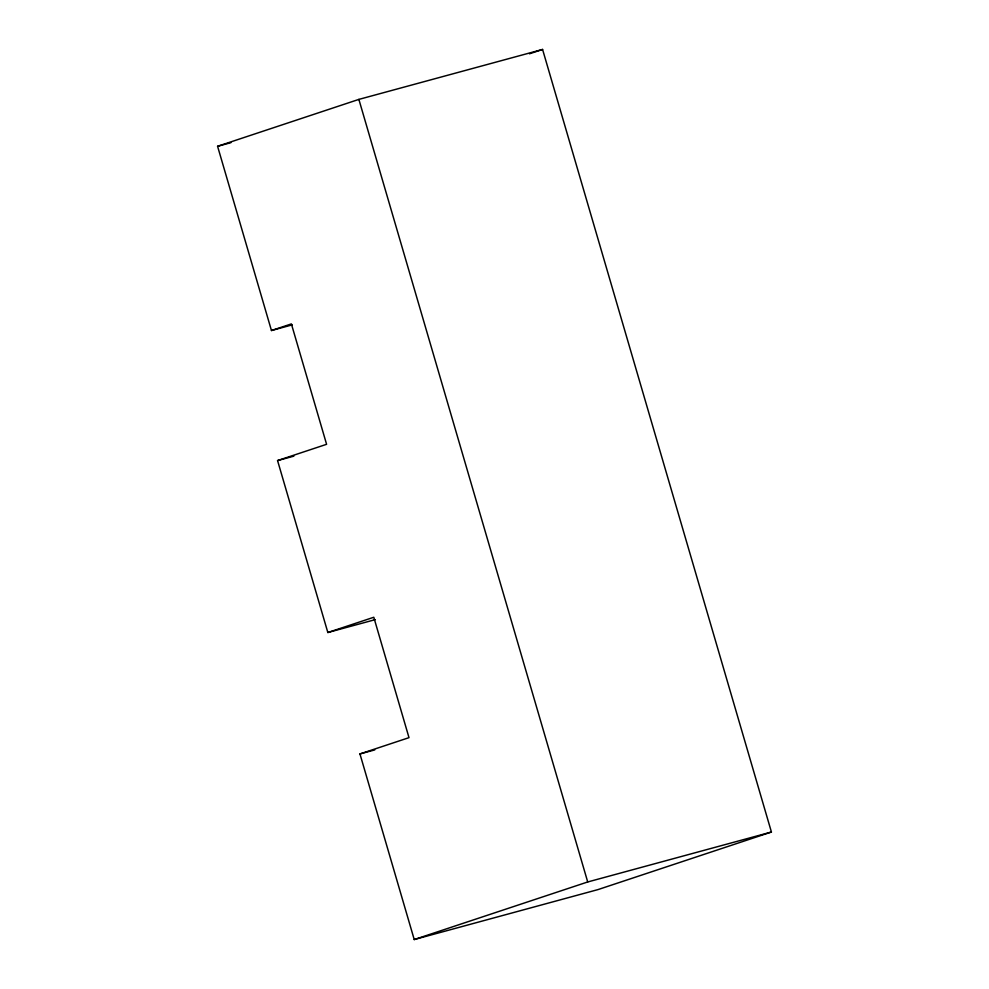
<?xml version="1.0" encoding="UTF-8"?>
<svg xmlns="http://www.w3.org/2000/svg" width="989" height="989" viewBox="0 0 989 989"><rect width="100%" height="100%" fill="white"/><g stroke="black" fill="none" stroke-linecap="round" stroke-linejoin="round"><path stroke-width="1.48" d="M217.58 146.298L358.871 99.395L542.578 49.45L771.42 832.021L597.937 889.606L414.23 939.55L359.947 753.939L409.001 737.658L373.793 617.26L327.841 632.515L277.563 460.577L326.593 444.308L291.384 323.91L271.456 330.524L217.58 146.298L230.919 142.676M529.461 53.802L542.578 49.45M414.23 939.55L587.713 881.965L771.42 832.021M271.456 330.524L292.2 324.887M277.563 460.577L293.857 456.152M327.841 632.515L375.251 619.633M359.947 753.939L374.769 749.909M358.871 99.395L587.713 881.965"/></g></svg>
